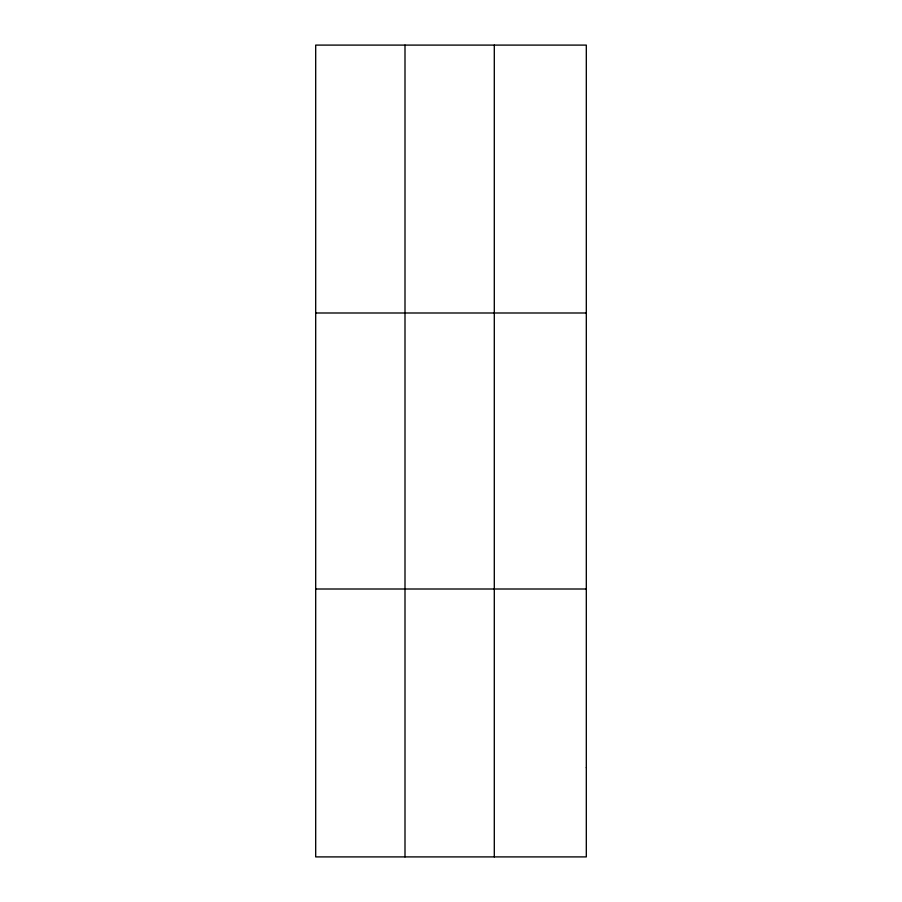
<?xml version="1.0" encoding="UTF-8"?>
<svg xmlns="http://www.w3.org/2000/svg" width="902" height="902" viewBox="0 0 902 902"><rect width="100%" height="100%" fill="white"/><g stroke="black" fill="none" stroke-linecap="round" stroke-linejoin="round"><path stroke-width="1.35" d="M404.998 45.1L404.998 856.9M494.296 45.1L494.296 856.9M315.689 312.994L586.311 312.994M315.689 589.006L586.311 589.006M586.311 767.602L586.311 856.9L315.689 856.9L315.689 45.1L586.311 45.1L586.311 767.602"/></g></svg>
